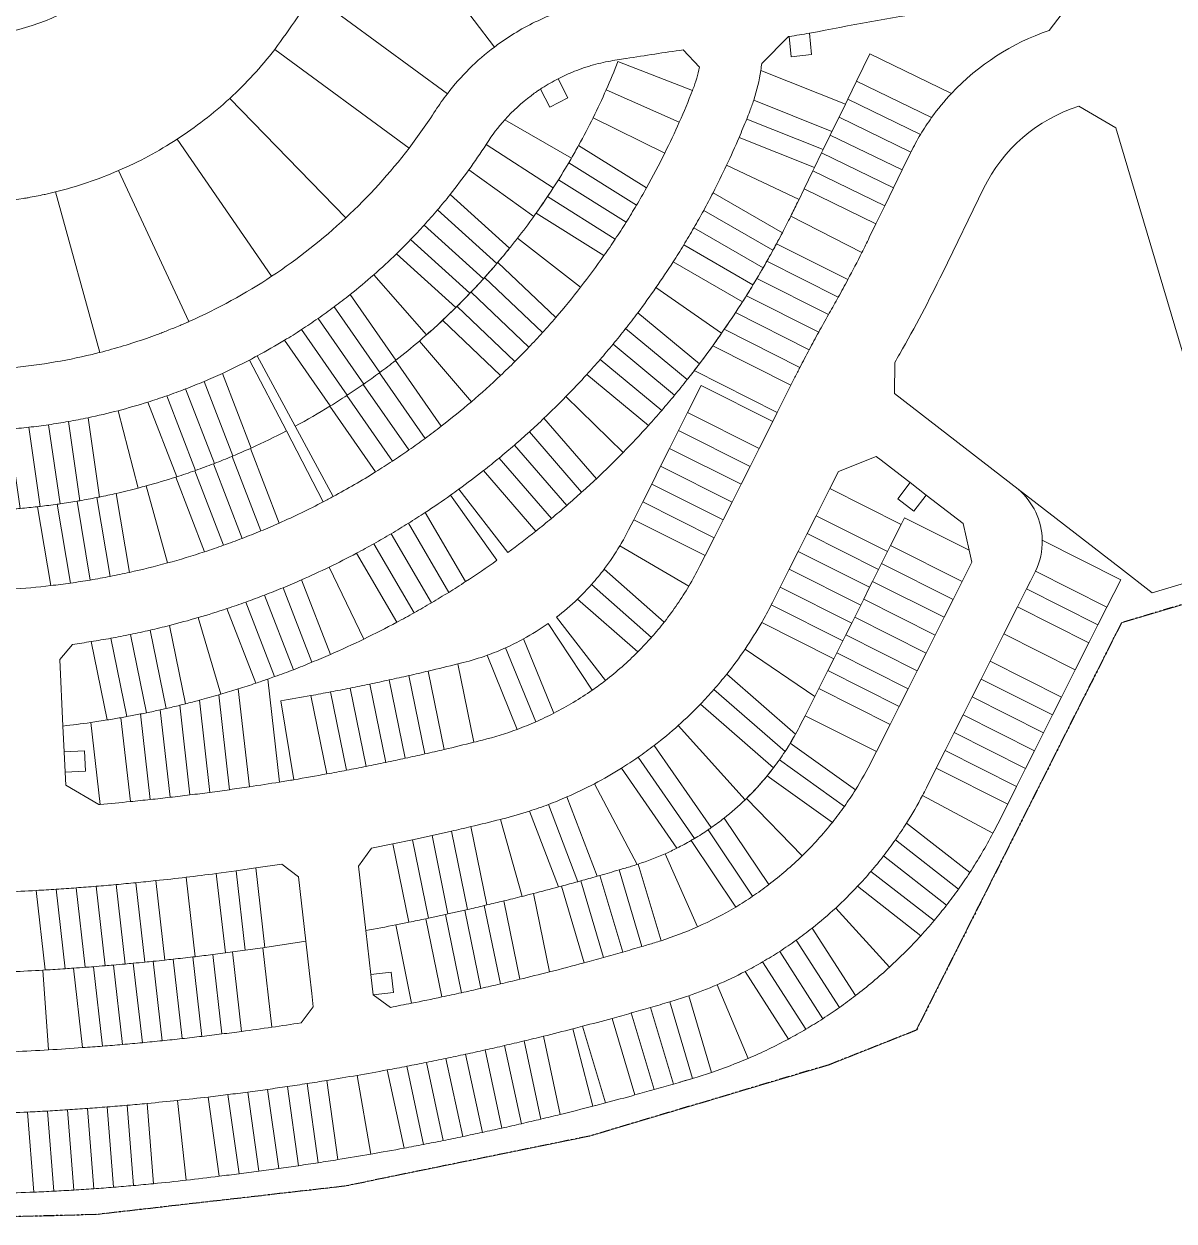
# Model space of a CAD drawing. Header units: centimetres. Extents: x -6122352 to 6876996, y -1694241 to 2592194.
# Drawn here: x -4495659 to -4150355, y -680526 to -321078 of the extents above; entities that cross this region are included whole.
import ezdxf

# ---------------------------------------------------------------- set-up
doc = ezdxf.new("R2010")
doc.units = ezdxf.units.CM
doc.header["$MEASUREMENT"] = 0
doc.linetypes.add('23585-XR-AR-DAMAC PLOT LIMITS$0$PHANTOM2', pattern=[1.25, 0.625, -0.125, 0.125, -0.125, 0.125, -0.125])
for name, color, linetype, lineweight, true_color in [('23585-XR-AR-DAMAC PLOT LIMITS$0$1-End units', 7, 'Continuous', 5, 0xf8991e), ('23585-XR-AR-DAMAC PLOT LIMITS$0$1-Open Space', 7, 'Continuous', 5, 0x90cf5a), ('23585-XR-AR-DAMAC PLOT LIMITS$0$1-Utility', 7, 'Continuous', 5, 0x8db1ff)]:
    doc.layers.add(name, color=color, linetype=linetype, lineweight=lineweight, true_color=true_color)
for name, color, linetype, lineweight in [('23585-XR-AR-DAMAC PLOT LIMITS$0$1-Mid units', 41, 'Continuous', 5), ('23585-XR-AR-DAMAC PLOT LIMITS$0$1-Recreational', 211, 'Continuous', 5), ('23585-XR-AR-DAMAC PLOT LIMITS$0$1-Retail', 10, 'Continuous', 5), ('23585-XR-AR-DAMAC PLOT LIMITS$0$1-V75', 142, 'Continuous', 5), ('A-ANNO-TEXT', 3, 'Continuous', 25)]:
    doc.layers.add(name, color=color, linetype=linetype, lineweight=lineweight)
doc.layers.add('23585-XR-AR-DAMAC PLOT LIMITS$0$D-Phase New', color=7, linetype='Continuous', true_color=0x000080)
doc.layers.add('23585-XR-AR-DAMAC PLOT LIMITS$0$PROJECT_LIMIT', color=1, linetype='Continuous')
doc.layers.add('@MI-REF LAYER', color=7, linetype='Continuous')

# ---------------------------------------------------------------- blocks, each defined once
blk = doc.blocks.new('23585-XR-AR-DAMAC PLOT LIMITS')
at = {"layer": '23585-XR-AR-DAMAC PLOT LIMITS$0$1-End units', "color": 251, "true_color": 0x636466}
for points in [[(497182.78, 2769243.51), (497159.48, 2769234.3), (497156.11, 2769242.81), (497181.46, 2769252.83, 0.032623)], [(497163.89, 2769223.14), (497165.68, 2769218.61), (497142.87, 2769207.63, 0.039156), (497137.68, 2769215.29), (497162.31, 2769227.14)], [(497170.5, 2769206.4), (497172.71, 2769200.82), (497173.99, 2769197.58), (497151.76, 2769188.46, 0.00898), (497148.14, 2769196.85), (497170.1, 2769207.42)], [(497198.52, 2769200.71), (497176.06, 2769192.31), (497176.04, 2769192.31, 0.00314), (497174.39, 2769196.57), (497173.99, 2769197.58), (497172.71, 2769200.82), (497195.03, 2769209.64), (497196.71, 2769205.38, -0.003235)], [(497201.67, 2769192.12), (497179.26, 2769183.6, 0.003365), (497178, 2769187.13, 0.004963), (497176.06, 2769192.31), (497198.52, 2769200.71, -0.005897)], [(497176.06, 2769192.31, -0.004963), (497178, 2769187.13), (497155.09, 2769179.89, 0.009023), (497151.76, 2769188.46), (497173.99, 2769197.58), (497174.39, 2769196.57, -0.00314), (497176.04, 2769192.31)], [(497132.62, 2769186.74), (497110.63, 2769177.1, 0.010869), (497106.75, 2769185.47), (497128.29, 2769196.05, -0.01087)], [(497326.71, 2769183.09), (497304.26, 2769174.57, 0.115953), (497298.8, 2769182.28), (497323.46, 2769191.64)], [(497136.54, 2769177.23), (497114.16, 2769168.56, 0.010882), (497110.63, 2769177.1), (497132.62, 2769186.74, -0.010884)], [(497140.52, 2769166.14), (497117.35, 2769159.74, 0.011044), (497114.16, 2769168.56), (497136.54, 2769177.23, -0.012461)], [(497187.62, 2769154.69, -0.001275), (497187.93, 2769153.3), (497164.52, 2769148.01, 0.009095), (497162.32, 2769157.01), (497185.23, 2769164.25, -0.008844)], [(497216.75, 2769149.54), (497190.67, 2769139.64, 0.00232), (497190.21, 2769142.18, 0.006017), (497188.92, 2769148.76), (497213.5, 2769158.1)], [(497120.86, 2769148.27, -0.003378), (497121.61, 2769145.5), (497098.39, 2769139.43), (497098.29, 2769139.78, -0.040074), (497096.72, 2769148.58), (497118.73, 2769155.5, -0.008888)], [(497190.21, 2769142.18), (497166.42, 2769138.87, 0.009168), (497164.52, 2769148.01), (497187.93, 2769153.3, -0.010185)], [(497123.72, 2769136.61, -0.001509), (497123.99, 2769135.35), (497100.5, 2769130.44, 0.012269), (497098.39, 2769139.43), (497121.61, 2769145.5, -0.010761)], [(497149.16, 2769131.41), (497125.5, 2769127.4, 0.009538), (497123.99, 2769135.35, 0.001509), (497123.72, 2769136.61), (497146.89, 2769143, -0.012503)], [(497125.5, 2769127.4, -0.004584), (497126.11, 2769123.55), (497102.17, 2769121.32, 0.012317), (497100.5, 2769130.44), (497123.99, 2769135.35, -0.009538)], [(497150.84, 2769119.73), (497126.86, 2769118.12, 0.006461), (497126.11, 2769123.55, 0.004584), (497125.5, 2769127.4), (497149.16, 2769131.41, -0.012482)], [(497353.67, 2769111.97), (497331.02, 2769104.02, 0.005102), (497330.14, 2769106.43), (497327.8, 2769112.58), (497350.24, 2769121.1), (497352.57, 2769114.95, -0.005293)], [(497194.36, 2769107.28), (497170.4, 2769105.96, 0.009), (497169.73, 2769115.1), (497193.52, 2769118.41, -0.010016)], [(497284.16, 2769108.36), (497286.29, 2769102.75), (497287.23, 2769100.27), (497262.65, 2769094.41, 0.018894), (497260.13, 2769103.51), (497282.74, 2769112.1)], [(497357.67, 2769098.87), (497333.9, 2769094.88, 0.019023), (497331.02, 2769104.02), (497353.67, 2769111.97, -0.022846)], [(497194.76, 2769096.05), (497170.74, 2769096.73, 0.009073), (497170.4, 2769105.96), (497194.36, 2769107.28, -0.01009)], [(497235.06, 2769101.32, -0.01729), (497237.3, 2769094.73), (497214.39, 2769087.59), (497214.35, 2769087.74, 0.017436), (497212.62, 2769092.8), (497211.41, 2769096.01), (497233.84, 2769104.53)], [(497313.03, 2769099.94, -0.02347), (497316.17, 2769090.33), (497292.63, 2769085.37, 0.009276), (497291.69, 2769088.33, 0.009795), (497290.59, 2769091.42), (497289.54, 2769094.2), (497311.97, 2769102.72)], [(497128.45, 2769087.67), (497104.45, 2769088.15, 0.012317), (497104.41, 2769097.42), (497128.35, 2769099.66, -0.014122)], [(497289.54, 2769094.2), (497290.59, 2769091.42, -0.009795), (497291.69, 2769088.33), (497264.45, 2769085.28, 0.018626), (497262.65, 2769094.41), (497287.23, 2769100.27)], [(497152.36, 2769083.99), (497128.37, 2769084.79, 0.003386), (497128.45, 2769087.67, 0.00766), (497128.48, 2769094.17), (497152.46, 2769095.79, -0.012483)], [(497240.26, 2769082.03), (497216.35, 2769079.44), (497216.32, 2769079.63, 0.026742), (497214.39, 2769087.59), (497237.3, 2769094.73, -0.031942), (497240.23, 2769082.23)], [(497128.45, 2769087.67, -0.003386), (497128.37, 2769084.79, -0.010736), (497127.87, 2769075.69), (497104.04, 2769078.88, 0.012317), (497104.45, 2769088.15)], [(497152.36, 2769083.99, -0.012357), (497151.68, 2769072.33), (497127.86, 2769075.54), (497127.87, 2769075.69, 0.010736), (497128.37, 2769084.79)], [(497319.99, 2769065.13), (497295.99, 2769064.5, 0.027448), (497295.19, 2769073.64), (497318.71, 2769078.6, -0.031435)], [(497295.99, 2769064.5, -0.001907), (497296.01, 2769063.86), (497266, 2769064.16, 0.018393), (497265.77, 2769073.35), (497294.71, 2769076.59, -0.036382)], [(497362.34, 2769061.92), (497338.34, 2769061.97, 0.018379), (497337.98, 2769071.23), (497361.73, 2769075.21, -0.022194)], [(497194.08, 2769072.06, -0.00948), (497193.13, 2769061.54), (497169.2, 2769063.53, 0.009083), (497170.07, 2769072.73)], [(497241.25, 2769057.12), (497217.34, 2769059.11, 0.027427), (497217.59, 2769067.5), (497241.51, 2769070.1, -0.03228)], [(497296.01, 2769063.86, -0.024859), (497295.81, 2769055.54, -0.014393), (497295.32, 2769050.75), (497265.54, 2769054.75, 0.018848), (497266, 2769064.16)], [(497319.59, 2769051.91), (497295.81, 2769055.54, 0.024859), (497296.01, 2769063.86, 0.001907), (497295.99, 2769064.5), (497319.99, 2769065.13, -0.030746)], [(497192.66, 2769057.51, -0.010227), (497191.02, 2769046.23), (497167.53, 2769051.31, 0.009087), (497168.84, 2769060.47)], [(497362.34, 2769061.92, -0.022215), (497361.77, 2769048.61), (497338.02, 2769052.71, 0.0184), (497338.34, 2769061.97)], [(497240.72, 2769052.2, -0.033311), (497238.05, 2769039.08), (497215.43, 2769047.45, 0.028433), (497217.01, 2769056.01)], [(497124.69, 2769051.9), (497124.66, 2769051.75, -0.014124), (497122.06, 2769040.04), (497098.79, 2769045.9, 0.012503), (497100.86, 2769055.09)], [(497148.48, 2769048.54, -0.015562), (497145.33, 2769034.18), (497122.06, 2769040.04, 0.014124), (497124.66, 2769051.75)], [(497121.3, 2769037.11, -0.013798), (497117.97, 2769025.88), (497095.57, 2769034.62, 0.012017), (497098.11, 2769043.3)], [(497292.89, 2769038.97, -0.011643), (497291.75, 2769035.24, -0.025939), (497288.58, 2769027.16), (497288.43, 2769026.83), (497261.89, 2769033.79, 0.01861), (497263.93, 2769042.86)], [(497317.84, 2769040.04, -0.030093), (497314.47, 2769027.53), (497291.75, 2769035.24, 0.011643), (497292.89, 2769038.97, 0.01448), (497294.07, 2769043.67)], [(497144.49, 2769030.92, -0.015558), (497140.26, 2769016.84), (497117.88, 2769025.62), (497117.97, 2769025.88, 0.013798), (497121.3, 2769037.11)], [(497234.2, 2769027.71, -0.027112), (497229.55, 2769017.85, -0.000918), (497228.28, 2769015.51), (497207.68, 2769027.86, 0.000562), (497208.43, 2769029.24, 0.024609), (497211.68, 2769036.04)], [(497314.47, 2769027.53, -0.027112), (497310.17, 2769016.68), (497288.58, 2769027.16, 0.025939), (497291.75, 2769035.24)], [(497288.43, 2769026.83, -0.005197), (497287.69, 2769025.26, -0.00126), (497285.98, 2769021.76, -0.001938), (497283.32, 2769016.38), (497282.93, 2769015.59), (497259.23, 2769024.99, 0.018378), (497261.89, 2769033.79)], [(497186.07, 2769022.74, -0.009914), (497183.12, 2769012.1), (497160.13, 2769018.97, 0.00902), (497162.6, 2769027.82)], [(497228.28, 2769015.51, -0.003155), (497223.86, 2769007.49), (497203.26, 2769019.84, 0.003263), (497207.68, 2769027.86)], [(497357.77, 2769024.94, -0.022315), (497353.91, 2769012.13), (497331.28, 2769020.13, 0.018509), (497334.03, 2769029.04)], [(497353.91, 2769012.13, -0.019672), (497349.57, 2769001.16), (497327.97, 2769011.65, 0.01808), (497331.28, 2769020.13)], [(497183.12, 2769012.1, -0.009968), (497179.73, 2769001.52), (497157.36, 2769010.29, 0.008952), (497160.13, 2769018.97)], [(497277.44, 2769004.86, -0.00251), (497273.82, 2768997.98, -0.001133), (497272.16, 2768994.89), (497250.76, 2769005.76), (497251.03, 2769006.27, 0.016929), (497254.79, 2769013.84)], [(497109.23, 2769003.53), (497109.11, 2769003.28, -0.01092), (497105.06, 2768994.94, -0.002905), (497103.92, 2768992.75), (497082.7, 2769003.96, 0.012317), (497086.83, 2769012.27)], [(497272.16, 2768994.89, -0.001826), (497269.46, 2768989.93, -0.001676), (497266.95, 2768985.39), (497246.35, 2768997.73, 0.003053), (497250.76, 2769005.76)], [(497299.47, 2768995.2, -0.003387), (497294.43, 2768985.63), (497273.82, 2768997.98, 0.00251), (497277.44, 2769004.86), (497277.87, 2769005.68)], [(497103.92, 2768992.75, -0.008015), (497100.65, 2768986.79, -0.006093), (497098.03, 2768982.32), (497078.17, 2768995.87, 0.012318), (497082.7, 2769003.96)], [(497131.49, 2768994.5, -0.012357), (497126.41, 2768983.98), (497105.06, 2768994.94, 0.01092), (497109.11, 2769003.28)], [(497126.41, 2768983.98, -0.012357), (497120.82, 2768973.72), (497100.65, 2768986.79, 0.008015), (497103.92, 2768992.75, 0.002905), (497105.06, 2768994.94)], [(497294.43, 2768985.63, -0.00287), (497290.06, 2768977.58), (497269.46, 2768989.93, 0.001826), (497272.16, 2768994.89, 0.001133), (497273.82, 2768997.98)], [(497170.97, 2768979.17, -0.004967), (497168.68, 2768974.14, -0.004932), (497166.31, 2768969.18), (497144.77, 2768979.75, 0.008881), (497148.6, 2768987.94)], [(497205.48, 2768976.54, -0.003465), (497200.07, 2768968.06), (497179.93, 2768981.11, 0.003283), (497184.89, 2768988.88)], [(497339.02, 2768979.6, -0.002725), (497334.8, 2768971.47), (497313.2, 2768981.96, 0.002805), (497317.42, 2768990.09)], [(497197.67, 2768964.37, -0.003156), (497192.6, 2768956.75), (497168.68, 2768974.14, 0.004966), (497170.97, 2768979.17, 0.003428), (497172.49, 2768982.68)], [(497166.31, 2768969.18), (497166.04, 2768968.64, -0.005454), (497163.3, 2768963.22, -0.003832), (497161.29, 2768959.44), (497140.67, 2768971.77, 0.008811), (497144.77, 2768979.75)], [(497254.94, 2768964.61, -0.002956), (497252.89, 2768961.21, -0.003119), (497248.08, 2768953.38), (497232.31, 2768964.84), (497230.98, 2768971.34), (497234.35, 2768976.95)], [(497332.99, 2768968.04, -0.003008), (497328.2, 2768959.15), (497307.47, 2768971.27, 0.002797), (497311.8, 2768979.31)], [(497107.78, 2768953.58, -0.012798), (497100.46, 2768943.95), (497081.89, 2768959.17, 0.004985), (497084.5, 2768962.5, 0.006093), (497087.61, 2768966.64)], [(497278.17, 2768956.73, -0.002904), (497273.42, 2768948.77), (497252.89, 2768961.21, 0.002956), (497254.94, 2768964.61, 0.002956), (497257.59, 2768969.06)], [(497148.99, 2768938.84, -0.004511), (497146.19, 2768934.66, -0.007528), (497141.35, 2768927.81), (497125.95, 2768940.62), (497125.16, 2768946.45, 0.005599), (497128.36, 2768951.16)], [(497171.74, 2768927.4, -0.003155), (497166.21, 2768920.11), (497146.19, 2768934.66, 0.004511), (497148.99, 2768938.84, 0.00371), (497151.23, 2768942.31)], [(497224.52, 2768917.75), (497222.31, 2768914.62, -0.001313), (497219.22, 2768910.29), (497199.8, 2768924.39, 0.003051), (497205.1, 2768931.85)], [(497250.39, 2768912.96, -0.002868), (497245.19, 2768905.43), (497225.77, 2768919.53), (497227.95, 2768922.68), (497230.96, 2768927.07)], [(497303.97, 2768917.71, -0.003013), (497298.56, 2768909.15), (497278.35, 2768922.09, 0.002803), (497283.24, 2768929.83)], [(497219.22, 2768910.29, -0.001984), (497218.82, 2768909.74, -0.001984), (497215.3, 2768904.89, -0.000797), (497213.83, 2768902.9), (497194.41, 2768917, 0.003051), (497199.8, 2768924.39)], [(497298.56, 2768909.15, -0.002979), (497293.11, 2768900.75), (497273.34, 2768914.37, 0.002821), (497278.35, 2768922.09)], [(497191.78, 2768874.42), (497191.34, 2768873.87, -0.002959), (497185.52, 2768866.8), (497184.89, 2768866.05), (497166.47, 2768881.44, 0.00307), (497172.33, 2768888.54)], [(497272.7, 2768871.1, -0.003852), (497266.91, 2768863), (497247.48, 2768877.26, 0.002829), (497252.93, 2768884.71)], [(497216.53, 2768866.92, -0.003197), (497210.15, 2768858.96), (497191.34, 2768873.87), (497191.78, 2768874.42, 0.001941), (497195.55, 2768879.1, 0.000798), (497197.09, 2768881.03)], [(497266.91, 2768863, -0.003851), (497261.01, 2768855), (497241.96, 2768869.87), (497242.05, 2768869.99, 0.002777), (497247.48, 2768877.26)], [(497210.15, 2768858.96, -0.003287), (497203.48, 2768850.86), (497185.52, 2768866.8, 0.002959), (497191.34, 2768873.87)], [(497238.65, 2768826.85, -0.003912), (497232.09, 2768819.16), (497222.22, 2768827.52), (497221.94, 2768827.76), (497213.78, 2768834.68, 0.002801), (497219.65, 2768841.68)]]:
    blk.add_lwpolyline(points, format="xyb", close=True, dxfattribs=at)
for points in [[(497334.21, 2769163.31), (497311.77, 2769154.8), (497308.53, 2769163.35), (497330.96, 2769171.87)], [(497291.69, 2769156.14), (497269.25, 2769147.63), (497266.71, 2769154.31), (497265.93, 2769156.37), (497286.2, 2769164.06), (497289.37, 2769162.25)], [(497337.46, 2769154.76), (497315.02, 2769146.24), (497311.77, 2769154.8), (497334.21, 2769163.31)], [(497269.25, 2769147.63), (497269.96, 2769145.76), (497247.52, 2769137.24), (497244.28, 2769145.79), (497266.71, 2769154.31)], [(497217.82, 2769146.74), (497221.07, 2769138.18), (497198.63, 2769129.66), (497195.38, 2769138.22)], [(497311.97, 2769102.72), (497289.54, 2769094.2), (497287.23, 2769100.27), (497286.29, 2769102.75), (497308.73, 2769111.27)], [(497238.21, 2768937.93), (497231.34, 2768927.63), (497211.91, 2768941.74), (497216.32, 2768948.27), (497222.48, 2768949.36)]]:
    blk.add_lwpolyline(points, close=True, dxfattribs=at)
at = {"layer": '23585-XR-AR-DAMAC PLOT LIMITS$0$1-Mid units', "color": 251, "true_color": 0x636466}
for points in [[(497184.26, 2769237.64), (497161.68, 2769228.72), (497159.48, 2769234.3), (497182.78, 2769243.51, 0.020959)], [(497186.21, 2769231.96), (497163.89, 2769223.14), (497162.31, 2769227.14), (497161.68, 2769228.72), (497184.26, 2769237.64, 0.020807)], [(497166.09, 2769217.56), (497167.89, 2769213.01), (497145.6, 2769202.29, 0.002461), (497144.51, 2769204.54, 0.014784), (497142.87, 2769207.63), (497165.68, 2769218.61)], [(497168.3, 2769211.98), (497170.1, 2769207.42), (497148.14, 2769196.85, 0.005892), (497145.6, 2769202.29), (497167.89, 2769213.01)], [(497203.63, 2769186.44), (497181.17, 2769177.91, 0.003366), (497179.99, 2769181.47, 0.002022), (497179.26, 2769183.6), (497201.67, 2769192.12, -0.003875)], [(497179.99, 2769181.47), (497157.1, 2769174.24, 0.005895), (497155.09, 2769179.89), (497178, 2769187.13, -0.005387)], [(497205.5, 2769180.73), (497182.97, 2769172.17, 0.003375), (497181.86, 2769175.77, 0.002019), (497181.17, 2769177.91), (497203.63, 2769186.44, -0.003575), (497205.36, 2769181.17)], [(497328.83, 2769177.48), (497306.4, 2769168.96), (497305.45, 2769171.44), (497304.43, 2769174.14, 0.005509), (497304.26, 2769174.57), (497326.71, 2769183.09)], [(497181.86, 2769175.77), (497158.98, 2769168.54, 0.005892), (497157.1, 2769174.24), (497179.99, 2769181.47, -0.005385)], [(497207.38, 2769175.02), (497184.64, 2769166.39, 0.003394), (497183.61, 2769170.03, 0.00201), (497182.97, 2769172.17), (497205.5, 2769180.73, 0.003643)], [(497183.61, 2769170.03), (497160.71, 2769162.79, 0.005892), (497158.98, 2769168.54), (497181.86, 2769175.77, -0.005385)], [(497209.34, 2769169.35), (497186.19, 2769160.56, 0.003418), (497185.23, 2769164.25, 0.001994), (497184.64, 2769166.39), (497207.38, 2769175.02, 0.003641)], [(497185.23, 2769164.25), (497162.32, 2769157.01, 0.005896), (497160.71, 2769162.79), (497183.61, 2769170.03, -0.005388)], [(497211.39, 2769163.71), (497187.62, 2769154.69, 0.005426), (497186.19, 2769160.56), (497209.34, 2769169.35, 0.00364)], [(497142.33, 2769160.42), (497119.19, 2769154.03, 0.001821), (497118.73, 2769155.5, 0.005249), (497117.35, 2769159.74), (497140.52, 2769166.14, -0.006353)], [(497144, 2769154.65), (497120.86, 2769148.27, 0.007066), (497119.19, 2769154.03), (497142.33, 2769160.42, -0.006348)], [(497213.5, 2769158.1), (497188.92, 2769148.76, 0.004168), (497187.93, 2769153.3, 0.001275), (497187.62, 2769154.69), (497211.39, 2769163.71, 0.002019), (497212.56, 2769160.59)], [(497145.52, 2769148.85), (497122.38, 2769142.46, 0.003689), (497121.61, 2769145.5, 0.003378), (497120.86, 2769148.27), (497144, 2769154.65, -0.006349)], [(497146.89, 2769143), (497123.72, 2769136.61, 0.007072), (497122.38, 2769142.46), (497145.52, 2769148.85, -0.006353)], [(497191.23, 2769136.27), (497167.45, 2769132.96, 0.005896), (497166.42, 2769138.87), (497190.21, 2769142.18, -0.005386)], [(497192.12, 2769130.33), (497168.35, 2769127.02, 0.005892), (497167.45, 2769132.96), (497191.23, 2769136.27, -0.005385)], [(497192.89, 2769124.38), (497169.11, 2769121.07, 0.005892), (497168.35, 2769127.02), (497192.12, 2769130.33, -0.005386)], [(497193.52, 2769118.41), (497169.73, 2769115.1, 0.005895), (497169.11, 2769121.07), (497192.89, 2769124.38, -0.005387)], [(497126.92, 2769117.6), (497103.02, 2769115.37, 0.007976), (497102.17, 2769121.32), (497126.11, 2769123.55, -0.007072)], [(497279.9, 2769119.58), (497280.61, 2769117.71), (497258.17, 2769109.19, 0.00168), (497257.87, 2769109.98), (497256.04, 2769114.8), (497278.48, 2769123.32)], [(497127.57, 2769111.64), (497103.67, 2769109.4, 0.007968), (497103.02, 2769115.37), (497126.92, 2769117.6, -0.007066)], [(497151.47, 2769113.76), (497127.52, 2769112.15, 0.006461), (497126.92, 2769117.6), (497126.86, 2769118.12), (497150.84, 2769119.73, -0.006353)], [(497282.03, 2769113.97), (497282.74, 2769112.1), (497260.13, 2769103.51, 0.012007), (497258.17, 2769109.19), (497280.61, 2769117.71)], [(497151.95, 2769107.78), (497128.01, 2769106.17, 0.006461), (497127.57, 2769111.64), (497127.52, 2769112.15), (497151.47, 2769113.76, -0.006348)], [(497128.04, 2769105.65), (497104.13, 2769103.42, 0.007967), (497103.67, 2769109.4), (497127.57, 2769111.64, -0.007067)], [(497152.28, 2769101.79), (497128.33, 2769100.17, 0.006461), (497128.04, 2769105.65), (497128.01, 2769106.17), (497151.95, 2769107.78, -0.006349)], [(497128.35, 2769099.66), (497104.41, 2769097.42, 0.007976), (497104.13, 2769103.42), (497128.04, 2769105.65, -0.007072)], [(497152.46, 2769095.79), (497128.48, 2769094.17, 0.006461), (497128.35, 2769099.66), (497128.33, 2769100.17), (497152.28, 2769101.79, -0.006353)], [(497194.76, 2769096.05, -0.005386), (497194.78, 2769090.04), (497170.79, 2769090.72, 0.005895), (497170.74, 2769096.73)], [(497359.04, 2769093.01), (497335.34, 2769089.03, 0.011941), (497333.9, 2769094.88), (497357.67, 2769098.87, -0.010022)], [(497360.17, 2769087.12), (497336.5, 2769083.15, 0.011911), (497335.34, 2769089.03), (497359.04, 2769093.01, -0.010003)], [(497194.78, 2769090.04, -0.005384), (497194.68, 2769084.05), (497170.69, 2769084.72, 0.005892), (497170.79, 2769090.72)], [(497317.6, 2769084.5), (497294.12, 2769079.55, 0.009012), (497293.42, 2769082.49, 0.00893), (497292.63, 2769085.37), (497316.17, 2769090.33, -0.013937)], [(497293.42, 2769082.49), (497265.26, 2769079.33, 0.012005), (497264.45, 2769085.28), (497291.69, 2769088.33, -0.018208)], [(497361.07, 2769081.19), (497337.38, 2769077.21, 0.011909), (497336.5, 2769083.15), (497360.17, 2769087.12, -0.010002)], [(497194.68, 2769084.05, -0.005384), (497194.44, 2769078.05), (497170.45, 2769078.73, 0.005892), (497170.69, 2769084.72)], [(497241.07, 2769076.08), (497217.21, 2769073.5), (497217.18, 2769073.69, 0.018953), (497216.35, 2769079.44), (497240.26, 2769082.03, -0.014425), (497241.04, 2769076.28)], [(497294.71, 2769076.59), (497265.77, 2769073.35, 0.012006), (497265.26, 2769079.33), (497293.42, 2769082.49, -0.018023)], [(497318.71, 2769078.6), (497295.19, 2769073.64, 0.008924), (497294.71, 2769076.59, 0.009009), (497294.12, 2769079.55), (497317.6, 2769084.5, -0.013935)], [(497361.73, 2769075.21), (497337.98, 2769071.23, 0.011933), (497337.38, 2769077.21), (497361.07, 2769081.19, -0.010017)], [(497127.87, 2769075.69), (497127.86, 2769075.54, -0.00689), (497127.33, 2769069.71), (497103.53, 2769072.89, 0.007975), (497104.04, 2769078.88)], [(497194.44, 2769078.05, -0.005388), (497194.08, 2769072.06), (497170.07, 2769072.73, 0.005895), (497170.45, 2769078.73)], [(497151.68, 2769072.33, -0.006353), (497151.11, 2769066.35), (497127.31, 2769069.56), (497127.33, 2769069.71, 0.00689), (497127.86, 2769075.54)], [(497241.51, 2769070.1), (497217.59, 2769067.5), (497217.58, 2769067.7, 0.018957), (497217.21, 2769073.5), (497241.07, 2769076.08, -0.014427), (497241.5, 2769070.3)], [(497127.33, 2769069.71), (497127.31, 2769069.56, -0.006884), (497126.62, 2769063.75), (497102.83, 2769066.93, 0.007968), (497103.53, 2769072.89)], [(497126.62, 2769063.75), (497126.6, 2769063.6, -0.006884), (497125.74, 2769057.82), (497101.94, 2769061, 0.007967), (497102.83, 2769066.93)], [(497151.11, 2769066.35, -0.006349), (497150.38, 2769060.4), (497126.6, 2769063.6), (497126.62, 2769063.75, 0.006884), (497127.31, 2769069.56)], [(497150.38, 2769060.4, -0.006349), (497149.51, 2769054.46), (497125.71, 2769057.66), (497125.74, 2769057.82, 0.006884), (497126.6, 2769063.6)], [(497125.74, 2769057.82), (497125.71, 2769057.66, -0.00689), (497124.69, 2769051.9), (497100.86, 2769055.09, 0.007976), (497101.94, 2769061)], [(497149.51, 2769054.46, -0.006353), (497148.48, 2769048.54), (497124.66, 2769051.75), (497124.69, 2769051.9, 0.00689), (497125.71, 2769057.66)], [(497295.32, 2769050.75, -0.003548), (497295.16, 2769049.57, -0.014388), (497294.32, 2769044.83), (497264.88, 2769048.79, 0.012005), (497265.54, 2769054.75)], [(497319.59, 2769051.91, -0.013937), (497318.88, 2769045.95), (497295.16, 2769049.57, 0.003548), (497295.32, 2769050.75, 0.014393), (497295.81, 2769055.54)], [(497361.77, 2769048.61, -0.010021), (497361.12, 2769042.63), (497337.45, 2769046.72, 0.01194), (497338.02, 2769052.71)], [(497191.02, 2769046.23, -0.005388), (497189.97, 2769040.32), (497166.51, 2769045.39, 0.005897), (497167.53, 2769051.31)], [(497318.88, 2769045.95, -0.013934), (497317.84, 2769040.04), (497294.07, 2769043.67, 0.003546), (497294.32, 2769044.83, 0.014388), (497295.16, 2769049.57)], [(497189.97, 2769040.32, -0.005385), (497188.8, 2769034.43), (497165.34, 2769039.5, 0.005893), (497166.51, 2769045.39)], [(497238.05, 2769039.08, -0.014939), (497236.29, 2769033.33), (497213.77, 2769041.66, 0.019645), (497215.43, 2769047.45)], [(497294.32, 2769044.83, -0.003546), (497294.07, 2769043.67, -0.01448), (497292.89, 2769038.97), (497263.93, 2769042.86, 0.012006), (497264.88, 2769048.79)], [(497361.12, 2769042.63, -0.010003), (497360.24, 2769036.69), (497336.59, 2769040.78, 0.011911), (497337.45, 2769046.72)], [(497236.29, 2769033.33, -0.014913), (497234.2, 2769027.71), (497211.68, 2769036.04, 0.019588), (497213.77, 2769041.66)], [(497188.8, 2769034.43, -0.005384), (497187.5, 2769028.57), (497164.04, 2769033.65, 0.005892), (497165.34, 2769039.5)], [(497360.24, 2769036.69, -0.010003), (497359.12, 2769030.8), (497335.45, 2769034.88, 0.011909), (497336.59, 2769040.78)], [(497117.97, 2769025.88), (497117.88, 2769025.62, -0.00675), (497116.02, 2769020.2), (497093.65, 2769028.93, 0.007976), (497095.57, 2769034.62)], [(497359.12, 2769030.8, -0.010017), (497357.77, 2769024.94), (497334.03, 2769029.04, 0.011934), (497335.45, 2769034.88)], [(497187.5, 2769028.57, -0.005386), (497186.07, 2769022.74), (497162.6, 2769027.82, 0.005895), (497164.04, 2769033.65)], [(497116.02, 2769020.2), (497115.93, 2769019.94, -0.006745), (497113.91, 2769014.58), (497091.56, 2769023.3, 0.007967), (497093.65, 2769028.93)], [(497140.26, 2769016.84, -0.006353), (497138.28, 2769011.17), (497115.93, 2769019.94), (497116.02, 2769020.2, 0.006751), (497117.88, 2769025.62)], [(497282.93, 2769015.59, -0.001654), (497280.62, 2769011.02), (497280.21, 2769010.21), (497257.15, 2769019.37, 0.012005), (497259.23, 2769024.99)], [(497310.17, 2769016.68, -0.004798), (497309.29, 2769014.81, -0.001232), (497307.57, 2769011.27), (497285.98, 2769021.76, 0.00126), (497287.69, 2769025.26, 0.005197), (497288.43, 2769026.83), (497288.58, 2769027.16)], [(497113.91, 2769014.58), (497113.81, 2769014.33, -0.006745), (497111.65, 2769009.02), (497089.28, 2769017.75, 0.007968), (497091.56, 2769023.3)], [(497307.57, 2769011.27, -0.00188), (497304.91, 2769005.89), (497283.32, 2769016.38, 0.001938), (497285.98, 2769021.76)], [(497111.65, 2769009.02), (497111.54, 2769008.77, -0.006751), (497109.23, 2769003.53), (497086.83, 2769012.27, 0.007976), (497089.28, 2769017.75)], [(497138.28, 2769011.17, -0.006349), (497136.15, 2769005.56), (497113.81, 2769014.33), (497113.91, 2769014.58, 0.006745), (497115.93, 2769019.94)], [(497223.86, 2769007.49, -0.002068), (497220.9, 2769002.27), (497200.31, 2769014.61, 0.002139), (497203.26, 2769019.84)], [(497280.21, 2769010.21, -0.001647), (497277.87, 2769005.68), (497277.44, 2769004.86), (497254.79, 2769013.84, 0.012008), (497257.15, 2769019.37)], [(497136.15, 2769005.56, -0.006349), (497133.89, 2769000), (497111.54, 2769008.77), (497111.65, 2769009.02, 0.006745), (497113.81, 2769014.33)], [(497220.9, 2769002.27, -0.002068), (497217.9, 2768997.07), (497197.31, 2769009.41, 0.002139), (497200.31, 2769014.61)], [(497304.91, 2769005.89, -0.00188), (497302.21, 2769000.54), (497280.62, 2769011.02, 0.001654), (497282.93, 2769015.59), (497283.32, 2769016.38)], [(497179.73, 2769001.52, -0.005387), (497177.72, 2768995.86), (497155.37, 2769004.62, 0.005895), (497157.36, 2769010.29)], [(497217.9, 2768997.07, -0.002068), (497214.86, 2768991.9), (497194.27, 2769004.24, 0.002138), (497197.31, 2769009.41)], [(497302.21, 2769000.54, -0.001881), (497299.47, 2768995.2), (497277.87, 2769005.68, 0.001647), (497280.21, 2769010.21), (497280.62, 2769011.02)], [(497349.57, 2769001.16, -0.008752), (497347.37, 2768996.39), (497347.04, 2768995.71), (497325.45, 2769006.2), (497325.77, 2769006.84, 0.010489), (497327.97, 2769011.65)], [(497133.89, 2769000, -0.006353), (497131.49, 2768994.5), (497109.11, 2769003.28), (497109.23, 2769003.53, 0.006751), (497111.54, 2769008.77)], [(497347.04, 2768995.71, -0.001785), (497344.41, 2768990.32), (497322.82, 2769000.81, 0.001838), (497325.45, 2769006.2)], [(497177.72, 2768995.86, -0.005385), (497175.59, 2768990.25), (497153.24, 2768999.01, 0.005892), (497155.37, 2769004.62)], [(497214.86, 2768991.9, -0.002068), (497211.78, 2768986.75), (497191.19, 2768999.09, 0.002138), (497194.27, 2769004.24)], [(497175.59, 2768990.25, -0.005385), (497173.34, 2768984.69), (497150.99, 2768993.45, 0.005892), (497153.24, 2768999.01)], [(497211.78, 2768986.75, -0.002068), (497208.65, 2768981.63), (497188.06, 2768993.97, 0.002139), (497191.19, 2768999.09)], [(497344.41, 2768990.32, -0.001786), (497341.73, 2768984.95), (497320.14, 2768995.44, 0.001838), (497322.82, 2769000.81)], [(497098.03, 2768982.32, -0.000979), (497097.6, 2768981.61, -0.006093), (497094.86, 2768977.22), (497075.02, 2768990.75, 0.007976), (497078.17, 2768995.87)], [(497266.95, 2768985.39), (497266.55, 2768984.68, -0.0016), (497264.01, 2768980.16), (497243.42, 2768992.5, 0.002001), (497246.35, 2768997.73)], [(497341.73, 2768984.95, -0.001786), (497339.02, 2768979.6), (497317.42, 2768990.09, 0.001838), (497320.14, 2768995.44)], [(497173.34, 2768984.69, -0.001961), (497172.49, 2768982.68, -0.003427), (497170.97, 2768979.17), (497148.6, 2768987.94, 0.005895), (497150.99, 2768993.45)], [(497208.65, 2768981.63, -0.002068), (497205.48, 2768976.54), (497184.89, 2768988.88, 0.002139), (497188.06, 2768993.97)], [(497094.86, 2768977.22, -0.000973), (497094.41, 2768976.53, -0.006093), (497091.55, 2768972.22), (497071.72, 2768985.74, 0.007967), (497075.02, 2768990.75)], [(497290.06, 2768977.58, -0.001881), (497287.15, 2768972.33), (497266.55, 2768984.68), (497266.95, 2768985.39, 0.001676), (497269.46, 2768989.93)], [(497091.55, 2768972.22, -0.000974), (497091.08, 2768971.54, -0.006093), (497088.1, 2768967.31), (497068.26, 2768980.84, 0.007968), (497071.72, 2768985.74)], [(497120.82, 2768973.72, -0.006353), (497117.76, 2768968.56), (497097.6, 2768981.61, 0.000979), (497098.03, 2768982.32, 0.006093), (497100.65, 2768986.79)], [(497287.15, 2768972.33, -0.001881), (497284.19, 2768967.11), (497263.6, 2768979.45), (497264.01, 2768980.16, 0.001585), (497266.55, 2768984.68)], [(497088.1, 2768967.31, -0.000979), (497087.61, 2768966.64, -0.006093), (497084.5, 2768962.5), (497064.64, 2768976.04, 0.007976), (497068.26, 2768980.84)], [(497117.76, 2768968.56, -0.006348), (497114.56, 2768963.48), (497094.41, 2768976.53, 0.000973), (497094.86, 2768977.22, 0.006093), (497097.6, 2768981.61)], [(497258, 2768969.77), (497257.79, 2768969.42), (497257.59, 2768969.06, -0.002956), (497254.94, 2768964.61), (497234.35, 2768976.95), (497237.42, 2768982.1)], [(497284.19, 2768967.11, -0.00188), (497281.2, 2768961.91), (497260.61, 2768974.25, 0.001422), (497261.02, 2768974.95), (497263.6, 2768979.45)], [(497114.56, 2768963.48, -0.006349), (497111.24, 2768958.49), (497091.08, 2768971.54, 0.000973), (497091.55, 2768972.22, 0.006093), (497094.41, 2768976.53)], [(497192.6, 2768956.75, -0.002069), (497189.22, 2768951.78), (497166.04, 2768968.64), (497166.31, 2768969.18, 0.004932), (497168.68, 2768974.14)], [(497281.2, 2768961.91, -0.00188), (497278.17, 2768956.73), (497257.59, 2768969.06, 0.001938), (497258, 2768969.77), (497260.61, 2768974.25)], [(497111.24, 2768958.49, -0.006353), (497107.78, 2768953.58), (497087.61, 2768966.64, 0.000979), (497088.1, 2768967.31, 0.006093), (497091.08, 2768971.54)], [(497161.29, 2768959.44, -0.001603), (497160.44, 2768957.87, -0.003784), (497158.38, 2768954.19), (497137.78, 2768966.51, 0.005896), (497140.67, 2768971.77)], [(497328.2, 2768959.15, -0.001786), (497325.3, 2768953.89), (497304.57, 2768966.01, 0.001839), (497307.47, 2768971.27)], [(497158.38, 2768954.19, -0.001638), (497157.48, 2768952.61, -0.003747), (497155.36, 2768949.01), (497134.76, 2768961.32, 0.005892), (497137.78, 2768966.51)], [(497189.22, 2768951.78, -0.002068), (497185.81, 2768946.85), (497163.3, 2768963.22, 0.005454), (497166.04, 2768968.64)], [(497185.81, 2768946.85, -0.002068), (497182.35, 2768941.94), (497160.44, 2768957.87, 0.001603), (497161.29, 2768959.44, 0.003832), (497163.3, 2768963.22)], [(497325.3, 2768953.89, -0.001786), (497322.36, 2768948.66), (497301.64, 2768960.77, 0.001838), (497304.57, 2768966.01)], [(497155.36, 2768949.01, -0.001663), (497154.41, 2768947.42, -0.003721), (497152.23, 2768943.89), (497131.62, 2768956.21, 0.005892), (497134.76, 2768961.32)], [(497322.36, 2768948.66, -0.001786), (497319.39, 2768943.45), (497298.67, 2768955.56, 0.001838), (497301.64, 2768960.77)], [(497152.23, 2768943.89, -0.001677), (497151.23, 2768942.31, -0.00371), (497148.99, 2768938.84), (497128.36, 2768951.16, 0.005896), (497131.62, 2768956.21)], [(497182.35, 2768941.94, -0.002068), (497178.86, 2768937.07), (497157.48, 2768952.61, 0.001638), (497158.38, 2768954.19, 0.003783), (497160.44, 2768957.87)], [(497319.39, 2768943.45, -0.001785), (497316.38, 2768938.26), (497295.66, 2768950.37, 0.001838), (497298.67, 2768955.56)], [(497178.86, 2768937.07, -0.002068), (497175.32, 2768932.22), (497154.41, 2768947.42, 0.001663), (497155.36, 2768949.01, 0.003747), (497157.48, 2768952.61)], [(497316.38, 2768938.26, -0.001785), (497313.33, 2768933.09), (497292.61, 2768945.2, 0.001838), (497295.66, 2768950.37)], [(497175.32, 2768932.22, -0.002068), (497171.74, 2768927.4), (497151.23, 2768942.31, 0.001677), (497152.23, 2768943.89, 0.003721), (497154.41, 2768947.42)], [(497313.33, 2768933.09, -0.001786), (497310.25, 2768927.94), (497289.53, 2768940.05, 0.001838), (497292.61, 2768945.2)], [(497310.25, 2768927.94, -0.001786), (497307.13, 2768922.81), (497286.41, 2768934.93, 0.001838), (497289.53, 2768940.05)], [(497307.13, 2768922.81, -0.001786), (497303.97, 2768917.71), (497283.24, 2768929.83, 0.001839), (497286.41, 2768934.93)], [(497245.19, 2768905.43, -0.00188), (497241.74, 2768900.52), (497222.31, 2768914.62), (497224.52, 2768917.75), (497225.77, 2768919.53)], [(497213.83, 2768902.9, -0.001141), (497211.73, 2768900.06, -0.000797), (497210.25, 2768898.08), (497190.83, 2768912.18, 0.002001), (497194.41, 2768917)], [(497241.74, 2768900.52, -0.00188), (497238.24, 2768895.64), (497218.82, 2768909.74, 0.001747), (497219.22, 2768910.29, 0.001308), (497222.31, 2768914.62)], [(497293.11, 2768900.75, -0.001786), (497289.8, 2768895.75), (497270.03, 2768909.36, 0.001838), (497273.34, 2768914.37)], [(497210.25, 2768898.08, -0.001141), (497208.13, 2768895.26, -0.000798), (497206.63, 2768893.29), (497187.21, 2768907.4, 0.002001), (497190.83, 2768912.18)], [(497238.24, 2768895.64, -0.00188), (497234.72, 2768890.79), (497215.3, 2768904.89, 0.001938), (497218.82, 2768909.74)], [(497289.8, 2768895.75, -0.001786), (497286.45, 2768890.77), (497266.68, 2768904.38, 0.001838), (497270.03, 2768909.36)], [(497206.63, 2768893.29, -0.001141), (497204.49, 2768890.49, -0.000798), (497202.98, 2768888.53), (497183.55, 2768902.64, 0.002001), (497187.21, 2768907.4)], [(497202.98, 2768888.53, -0.001142), (497200.81, 2768885.74, -0.000798), (497199.28, 2768883.8), (497179.85, 2768897.91, 0.002002), (497183.55, 2768902.64)], [(497234.72, 2768890.79, -0.00188), (497231.15, 2768885.96), (497211.73, 2768900.06, 0.001141), (497213.83, 2768902.9, 0.000797), (497215.3, 2768904.89)], [(497286.45, 2768890.77, -0.001785), (497283.07, 2768885.82), (497263.3, 2768899.43, 0.001838), (497266.68, 2768904.38)], [(497199.28, 2768883.8, -0.001142), (497197.09, 2768881.03, -0.000798), (497195.55, 2768879.1), (497176.11, 2768893.21, 0.002002), (497179.85, 2768897.91)], [(497231.15, 2768885.96, -0.00188), (497227.55, 2768881.16), (497208.13, 2768895.26, 0.001141), (497210.25, 2768898.08, 0.000797), (497211.73, 2768900.06)], [(497283.07, 2768885.82, -0.001785), (497279.65, 2768880.89), (497259.88, 2768894.5, 0.001838), (497263.3, 2768899.43)], [(497227.55, 2768881.16, -0.001881), (497223.92, 2768876.38), (497204.49, 2768890.49, 0.001141), (497206.63, 2768893.29, 0.000798), (497208.13, 2768895.26)], [(497279.65, 2768880.89, -0.001785), (497276.19, 2768875.98), (497256.42, 2768889.59, 0.001838), (497259.88, 2768894.5)], [(497195.55, 2768879.1, -0.001941), (497191.78, 2768874.42), (497172.33, 2768888.54, 0.002003), (497176.11, 2768893.21)], [(497223.92, 2768876.38, -0.001881), (497220.24, 2768871.64), (497200.81, 2768885.74, 0.001142), (497202.98, 2768888.53, 0.000798), (497204.49, 2768890.49)], [(497276.19, 2768875.98, -0.001786), (497272.7, 2768871.1), (497252.93, 2768884.71, 0.001838), (497256.42, 2768889.59)], [(497220.24, 2768871.64, -0.001881), (497216.53, 2768866.92), (497197.09, 2768881.03, 0.001142), (497199.28, 2768883.8, 0.000798), (497200.81, 2768885.74)], [(497261.01, 2768855, -0.00232), (497257.39, 2768850.22), (497238.33, 2768865.11), (497238.42, 2768865.22, 0.001791), (497241.96, 2768869.87)], [(497257.39, 2768850.22, -0.002319), (497253.73, 2768845.48), (497234.66, 2768860.37), (497234.74, 2768860.47, 0.001795), (497238.33, 2768865.11)], [(497253.73, 2768845.48, -0.002319), (497250.03, 2768840.77), (497230.96, 2768855.66, 0.001835), (497234.66, 2768860.37)], [(497250.03, 2768840.77, -0.00232), (497246.28, 2768836.09), (497227.22, 2768850.97, 0.001835), (497230.96, 2768855.66)], [(497246.28, 2768836.09, -0.00232), (497242.49, 2768831.45), (497223.45, 2768846.31, 0.001836), (497227.22, 2768850.97)], [(497242.49, 2768831.45, -0.00232), (497238.65, 2768826.85), (497219.65, 2768841.68, 0.001836), (497223.45, 2768846.31)]]:
    blk.add_lwpolyline(points, format="xyb", close=True, dxfattribs=at)
for points in [[(497188.41, 2769226.38), (497166.09, 2769217.56), (497165.68, 2769218.61), (497163.89, 2769223.14), (497186.21, 2769231.96), (497186.31, 2769231.7)], [(497190.62, 2769220.8), (497168.3, 2769211.98), (497167.89, 2769213.01), (497166.09, 2769217.56), (497188.41, 2769226.38)], [(497192.82, 2769215.22), (497170.5, 2769206.4), (497170.1, 2769207.42), (497168.3, 2769211.98), (497190.62, 2769220.8)], [(497195.03, 2769209.64), (497172.71, 2769200.82), (497170.5, 2769206.4), (497192.82, 2769215.22)], [(497330.96, 2769171.87), (497308.53, 2769163.35), (497306.4, 2769168.96), (497328.83, 2769177.48)], [(497293.82, 2769150.54), (497271.38, 2769142.02), (497269.96, 2769145.76), (497269.25, 2769147.63), (497291.69, 2769156.14)], [(497339.59, 2769149.15), (497317.15, 2769140.63), (497315.02, 2769146.24), (497337.46, 2769154.76)], [(497295.95, 2769144.93), (497273.51, 2769136.41), (497272.09, 2769140.15), (497271.38, 2769142.02), (497293.82, 2769150.54)], [(497341.72, 2769143.54), (497319.28, 2769135.02), (497317.15, 2769140.63), (497339.59, 2769149.15)], [(497271.38, 2769142.02), (497272.09, 2769140.15), (497249.65, 2769131.63), (497247.52, 2769137.24), (497269.96, 2769145.76)], [(497298.08, 2769139.32), (497275.64, 2769130.8), (497274.22, 2769134.54), (497273.51, 2769136.41), (497295.95, 2769144.93)], [(497343.85, 2769137.93), (497321.41, 2769129.41), (497319.28, 2769135.02), (497341.72, 2769143.54)], [(497273.51, 2769136.41), (497274.22, 2769134.54), (497251.78, 2769126.02), (497249.65, 2769131.63), (497272.09, 2769140.15)], [(497300.21, 2769133.71), (497277.77, 2769125.19), (497276.35, 2769128.93), (497275.64, 2769130.8), (497298.08, 2769139.32)], [(497223.19, 2769132.57), (497200.76, 2769124.05), (497198.63, 2769129.66), (497221.07, 2769138.18)], [(497345.98, 2769132.32), (497323.54, 2769123.8), (497321.41, 2769129.41), (497343.85, 2769137.93)], [(497225.32, 2769126.96), (497202.89, 2769118.44), (497200.76, 2769124.05), (497223.19, 2769132.57)], [(497275.64, 2769130.8), (497276.35, 2769128.93), (497253.91, 2769120.41), (497251.78, 2769126.02), (497274.22, 2769134.54)], [(497302.34, 2769128.1), (497279.9, 2769119.58), (497278.48, 2769123.32), (497277.77, 2769125.19), (497300.21, 2769133.71)], [(497348.11, 2769126.71), (497325.67, 2769118.19), (497323.54, 2769123.8), (497345.98, 2769132.32)], [(497277.77, 2769125.19), (497278.48, 2769123.32), (497256.04, 2769114.8), (497253.91, 2769120.41), (497276.35, 2769128.93)], [(497304.47, 2769122.49), (497282.03, 2769113.97), (497280.61, 2769117.71), (497279.9, 2769119.58), (497302.34, 2769128.1)], [(497227.45, 2769121.35), (497205.02, 2769112.83), (497202.89, 2769118.44), (497225.32, 2769126.96)], [(497350.24, 2769121.1), (497327.8, 2769112.58), (497325.67, 2769118.19), (497348.11, 2769126.71)], [(497227.45, 2769121.35), (497229.58, 2769115.74), (497207.15, 2769107.23), (497205.02, 2769112.83)], [(497306.6, 2769116.88), (497284.16, 2769108.36), (497282.74, 2769112.1), (497282.03, 2769113.97), (497304.47, 2769122.49)], [(497231.71, 2769110.14), (497209.28, 2769101.62), (497207.15, 2769107.23), (497229.58, 2769115.74)], [(497308.73, 2769111.27), (497286.29, 2769102.75), (497284.16, 2769108.36), (497306.6, 2769116.88)], [(497233.84, 2769104.53), (497211.41, 2769096.01), (497209.28, 2769101.62), (497231.71, 2769110.14)], [(497264.01, 2768980.16), (497263.6, 2768979.45), (497261.02, 2768974.95), (497240.44, 2768987.29), (497243.42, 2768992.5)], [(497261.02, 2768974.95), (497260.82, 2768974.6), (497260.61, 2768974.25), (497258, 2768969.77), (497237.42, 2768982.1), (497240.44, 2768987.29)], [(497231.34, 2768927.63), (497230.96, 2768927.07), (497227.95, 2768922.68), (497208.52, 2768936.78), (497211.91, 2768941.74)], [(497205.1, 2768931.85), (497208.52, 2768936.78), (497227.95, 2768922.68), (497225.77, 2768919.53), (497224.52, 2768917.75)]]:
    blk.add_lwpolyline(points, close=True, dxfattribs=at)
at = {"layer": '23585-XR-AR-DAMAC PLOT LIMITS$0$1-Open Space', "color": 251, "true_color": 0x636466}
for points in [[(497032.02, 2769123.3, -0.001279), (497034.52, 2769111.91, -0.041709), (497036.2, 2769092, -0.041713), (497034.55, 2769072.09, -0.04169), (497029.63, 2769052.73, -0.041691), (497021.56, 2769034.45, -0.006658), (497019.99, 2769031.67), (497019.84, 2769031.42, -0.010207), (497017.29, 2769027.24, -0.001276), (497016.96, 2769026.73, -0.001914), (497016.45, 2769025.96, -0.021006)], [(496970.02, 2769047.14, 0.120407), (496984.6, 2769077.01, 0.037488)], [(497345.53, 2769222.37), (497332.7, 2769195.98), (497320.83, 2769193.93), (497282.62, 2769187.34, -0.213234), (497298.8, 2769182.28), (497323.46, 2769191.64), (497326.71, 2769183.09), (497328.83, 2769177.48), (497330.96, 2769171.87), (497334.21, 2769163.31), (497337.46, 2769154.76), (497339.59, 2769149.15), (497341.72, 2769143.54), (497343.85, 2769137.93), (497345.98, 2769132.32), (497348.11, 2769126.71), (497350.24, 2769121.1), (497352.57, 2769114.95, -0.005293), (497353.67, 2769111.97, -0.022846), (497357.67, 2769098.87, -0.010022), (497359.04, 2769093.01, -0.010003), (497360.17, 2769087.12, -0.010002), (497361.07, 2769081.19, -0.010017), (497361.73, 2769075.21, -0.022194), (497362.34, 2769061.92, -0.022215), (497361.77, 2769048.61, -0.010021), (497361.12, 2769042.63, -0.010003), (497360.24, 2769036.69, -0.010003), (497359.12, 2769030.8, -0.010017), (497357.77, 2769024.94, -0.022315), (497353.91, 2769012.13, -0.019672), (497349.57, 2769001.16, -0.008752), (497347.37, 2768996.39), (497347.12, 2768995.87, -0.001836), (497344.41, 2768990.32, -0.001786), (497341.73, 2768984.95, -0.001786), (497339.02, 2768979.6, -0.002725), (497334.8, 2768971.47), (497333.4, 2768968.81), (497332.99, 2768968.04, -0.003008), (497328.2, 2768959.15, -0.001786), (497325.3, 2768953.89, -0.001786), (497322.36, 2768948.66, -0.001786), (497319.39, 2768943.45, -0.001785), (497316.38, 2768938.26, -0.001785), (497313.33, 2768933.09, -0.001786), (497310.25, 2768927.94, -0.001786), (497307.13, 2768922.81, -0.001786), (497303.97, 2768917.71, -0.003013), (497298.56, 2768909.15, -0.002979), (497293.11, 2768900.75, -0.001786), (497289.8, 2768895.75, -0.001786), (497286.45, 2768890.77, -0.001785), (497283.07, 2768885.82, -0.001785), (497279.65, 2768880.89, -0.001785), (497276.19, 2768875.98, -0.001786), (497272.7, 2768871.1, -0.003852), (497266.91, 2768863, -0.003851), (497261.01, 2768855, -0.00232), (497257.39, 2768850.22, -0.002319), (497253.73, 2768845.48, -0.002319), (497250.03, 2768840.77, -0.00232), (497246.28, 2768836.09, -0.00232), (497242.49, 2768831.45, -0.00232), (497238.65, 2768826.85, -0.003912), (497232.09, 2768819.16)]]:
    blk.add_lwpolyline(points, format="xyb", dxfattribs=at)
for points in [[(497187.32, 2769287.19, 0.122489), (497181.46, 2769252.83), (497156.11, 2769242.81), (497159.48, 2769234.3), (497161.68, 2769228.72), (497162.31, 2769227.14), (497137.68, 2769215.29, 0.008584), (497136.38, 2769216.85), (497135.79, 2769228.25), (497135.94, 2769228.47), (497140.84, 2769224.81), (497144.49, 2769229.7), (497139.3, 2769233.57, 0.003925), (497140.62, 2769235.69, -0.019121), (497181.07, 2769296.6), (497166.25, 2769307.33, 0.001432), (497162.99, 2769302.79), (497121.67, 2769330.96), (497121.79, 2769331.13), (497183.69, 2769301.04), (497186.16, 2769293.54)], [(497128.29, 2769196.05), (497106.75, 2769185.47, -0.010869), (497110.63, 2769177.1, -0.010882), (497114.16, 2769168.56, -0.011044), (497117.35, 2769159.74, -0.00525), (497118.73, 2769155.5), (497096.72, 2769148.58, -0.047975), (497096.71, 2769159.26, -0.003628), (497096.79, 2769160.08, -0.007252), (497096.99, 2769161.69, -0.004722), (497097.15, 2769162.73), (497103.05, 2769161.12), (497104.66, 2769167), (497098.43, 2769168.71, -0.024114), (497100.1, 2769173.83, -0.014221), (497101.31, 2769176.77), (497101.49, 2769177.16), (497101.66, 2769177.52), (497101.83, 2769177.89), (497102, 2769178.25), (497102.18, 2769178.61), (497102.36, 2769178.97), (497102.55, 2769179.35, -0.026737), (497105.54, 2769184.52), (497106.6, 2769186.14), (497107.67, 2769187.77), (497107.75, 2769187.89, -0.004528), (497117.42, 2769202.27), (497124.52, 2769202.36, -0.042384), (497128.1, 2769196.45)], [(497217.82, 2769146.74), (497195.38, 2769138.22), (497198.63, 2769129.66), (497200.76, 2769124.05), (497202.89, 2769118.44), (497205.02, 2769112.83), (497207.15, 2769107.23), (497209.28, 2769101.62), (497211.41, 2769096.01), (497212.62, 2769092.8, -0.017436), (497214.35, 2769087.74), (497214.39, 2769087.59, -0.026742), (497216.32, 2769079.63), (497216.35, 2769079.44, -0.018953), (497217.18, 2769073.69), (497217.21, 2769073.5, -0.018957), (497217.58, 2769067.7), (497217.59, 2769067.5, -0.027427), (497217.34, 2769059.11), (497241.25, 2769057.12, -0.012307), (497240.72, 2769052.2), (497217.01, 2769056.01, -0.028433), (497215.43, 2769047.45, -0.019645), (497213.77, 2769041.66, -0.019588), (497211.68, 2769036.04, -0.024609), (497208.43, 2769029.24, -0.000562), (497207.68, 2769027.86, -0.003263), (497203.26, 2769019.84, -0.002139), (497200.31, 2769014.61, -0.002139), (497197.31, 2769009.41, -0.002138), (497194.27, 2769004.24, -0.002138), (497191.19, 2768999.09, -0.002139), (497188.06, 2768993.97, -0.002139), (497184.89, 2768988.88, -0.003283), (497179.93, 2768981.11), (497200.07, 2768968.06, -0.001517), (497197.67, 2768964.37), (497172.49, 2768982.68, 0.00196), (497173.34, 2768984.69, 0.005385), (497175.59, 2768990.25, 0.005385), (497177.72, 2768995.86, 0.005387), (497179.73, 2769001.52, 0.009968), (497183.12, 2769012.1, 0.009914), (497186.07, 2769022.74, 0.005386), (497187.5, 2769028.57, 0.005384), (497188.8, 2769034.43, 0.005385), (497189.97, 2769040.32, 0.005388), (497191.02, 2769046.23, 0.010227), (497192.66, 2769057.51), (497168.84, 2769060.47, 0.003024), (497169.2, 2769063.53), (497193.13, 2769061.54, 0.00948), (497194.08, 2769072.06, 0.005388), (497194.44, 2769078.05, 0.005384), (497194.68, 2769084.05, 0.005384), (497194.78, 2769090.04, 0.005386), (497194.76, 2769096.05, 0.01009), (497194.36, 2769107.28, 0.010016), (497193.52, 2769118.41, 0.005387), (497192.89, 2769124.38, 0.005386), (497192.12, 2769130.33, 0.005385), (497191.23, 2769136.27, 0.003065), (497190.67, 2769139.64), (497216.75, 2769149.54)], [(497122.06, 2769040.04), (497145.33, 2769034.18, -0.003565), (497144.49, 2769030.92), (497121.3, 2769037.11), (497098.11, 2769043.3, 0.003567), (497098.79, 2769045.9)], [(497334.8, 2768971.47), (497333.4, 2768968.82), (497333.38, 2768968.77), (497332.99, 2768968.04), (497311.8, 2768979.31, 0.00092), (497313.2, 2768981.96)], [(497273.42, 2768948.77, -0.002037), (497270.03, 2768943.23), (497263.77, 2768941.99), (497267.35, 2768946.93), (497262.42, 2768950.51), (497258.83, 2768945.58), (497248.08, 2768953.38, 0.003119), (497252.89, 2768961.21)], [(497246.1, 2768932.21), (497251.04, 2768928.62), (497254.29, 2768926.26), (497255.35, 2768920.33, -0.002785), (497250.39, 2768912.96), (497230.96, 2768927.07), (497231.34, 2768927.63), (497238.21, 2768937.93)], [(497166.21, 2768920.11), (497165.97, 2768919.8), (497155, 2768916.46), (497152.01, 2768918.95), (497155.91, 2768923.64), (497151.21, 2768927.55), (497147.31, 2768922.86), (497141.35, 2768927.81, 0.007528), (497146.19, 2768934.66)]]:
    blk.add_lwpolyline(points, format="xyb", close=True, dxfattribs=at)
blk.add_lwpolyline([(497083.03, 2768673.78), (497094.9, 2768682.37), (497106.67, 2768691.09), (497118.34, 2768699.93), (497129.93, 2768708.89), (497141.41, 2768717.97), (497152.79, 2768727.16), (497206.87, 2768779.29), (497256.16, 2768835.96), (497300.29, 2768896.75), (497338.9, 2768961.18), (497371.71, 2769028.75), (497381.73, 2769055.05), (497333.11, 2769183.1), (497350.92, 2769219.74)], dxfattribs=at)
blk.add_lwpolyline([(497248.4, 2769162.86), (497258.25, 2769164.56), (497259.24, 2769164.73), (497260.28, 2769158.72), (497266.33, 2769159.76), (497265.3, 2769165.77), (497279.04, 2769168.15), (497286.2, 2769164.06), (497265.93, 2769156.37), (497266.71, 2769154.31), (497244.28, 2769145.79), (497242.26, 2769151.09), (497246.56, 2769162.54)], close=True, dxfattribs=at)
at = {"layer": '23585-XR-AR-DAMAC PLOT LIMITS$0$1-Recreational', "color": 251, "true_color": 0x636466}
blk.add_lwpolyline([(496984.6, 2769077.01, -0.120409), (496970.02, 2769047.14, -0.024816), (496936.94, 2769011.15, 0.227098), (496886.78, 2768877.73), (496831.58, 2768929.56)], format="xyb", dxfattribs=at)
at = {"layer": '23585-XR-AR-DAMAC PLOT LIMITS$0$1-Retail', "color": 251, "true_color": 0x636466}
blk.add_lwpolyline([(497345.53, 2769222.37), (497222.4, 2769282.22), (497210.13, 2769278.42, 0.205918), (497209, 2769240.67), (497219.4, 2769214.35, -0.016592), (497228.6, 2769188.6, 0.00195), (497229.54, 2769185.72), (497236.37, 2769179.35), (497282.62, 2769187.34), (497320.83, 2769193.93), (497332.7, 2769195.98)], format="xyb", close=True, dxfattribs=at)
at = {"layer": '23585-XR-AR-DAMAC PLOT LIMITS$0$1-Utility', "color": 251, "true_color": 0x636466}
for points in [[(497144.49, 2769229.7), (497140.84, 2769224.81), (497135.94, 2769228.47, 0.009599), (497139.3, 2769233.57)], [(497104.66, 2769167), (497103.05, 2769161.12), (497097.15, 2769162.73, -0.00253), (497097.24, 2769163.29, -0.02485), (497098.43, 2769168.71)]]:
    blk.add_lwpolyline(points, format="xyb", close=True, dxfattribs=at)
for points in [[(497265.3, 2769165.77), (497266.33, 2769159.76), (497260.28, 2769158.72), (497259.24, 2769164.73)], [(497267.35, 2768946.93), (497263.77, 2768941.99), (497258.83, 2768945.58), (497262.42, 2768950.51)], [(497155.91, 2768923.64), (497152.01, 2768918.95), (497147.31, 2768922.86), (497151.21, 2768927.55)]]:
    blk.add_lwpolyline(points, close=True, dxfattribs=at)
at = {"layer": '23585-XR-AR-DAMAC PLOT LIMITS$0$1-V75', "color": 251, "true_color": 0x636466}
for points in [[(497082.99, 2769180.33, 0.048994), (497079.19, 2769166.34, 0.007252), (497078.87, 2769164.21, 0.007252), (497078.6, 2769162.08, 0.003628), (497078.49, 2769161.01), (497028.33, 2769165.56, -0.07155), (497036.22, 2769198.8)], [(497078.49, 2769161.01, 0.067278), (497079.28, 2769141.16), (497030.12, 2769131.44, -0.071551), (497028.33, 2769165.56)], [(497083.57, 2769121.62), (497034.52, 2769111.91, 0.001279), (497032.02, 2769123.3), (497030.49, 2769129.62, -0.003855), (497030.12, 2769131.44), (497079.28, 2769141.16, 0.020833), (497080.6, 2769135.13, -0.020343)], [(497086.18, 2769093.45), (497036.2, 2769092, 0.041709), (497034.52, 2769111.91), (497083.57, 2769121.62, -0.041687)], [(497084.08, 2769065.22), (497034.55, 2769072.09, 0.041713), (497036.2, 2769092), (497086.18, 2769093.45, -0.041688)], [(497084.08, 2769065.22, -0.041689), (497077.34, 2769037.74), (497029.63, 2769052.73, 0.04169), (497034.55, 2769072.09)], [(497077.34, 2769037.74, -0.002222), (497076.85, 2769036.31, -0.00208), (497076.38, 2769034.98, -0.006034), (497074.96, 2769031.13, -0.001207), (497074.67, 2769030.36, -0.001207), (497074.37, 2769029.6, -0.001207), (497074.07, 2769028.83, -0.001207), (497073.76, 2769028.07, -0.005075), (497072.43, 2769024.89, -0.021432), (497066.12, 2769011.76), (497021.56, 2769034.45, 0.041691), (497029.63, 2769052.73)], [(497066.12, 2769011.76), (497066.11, 2769011.73, -0.003526), (497064.96, 2769009.63, -0.038114), (497050.75, 2768988), (497010.57, 2769017.78, 0.021006), (497016.45, 2769025.96, 0.001996), (497016.96, 2769026.73, 0.001615), (497017.29, 2769027.24, 0.010172), (497019.84, 2769031.42), (497019.99, 2769031.67, 0.006658), (497021.56, 2769034.45)]]:
    blk.add_lwpolyline(points, format="xyb", close=True, dxfattribs=at)
at = {"layer": '23585-XR-AR-DAMAC PLOT LIMITS$0$D-Phase New', "color": 8, "const_width": 0.1}
blk.add_lwpolyline([(497536.81, 2769352.14), (497584.9, 2769406.41), (497631.67, 2769450.47), (497321.18, 2769786.63), (497249.2, 2769738.1), (497196.84, 2769708.74), (496968.84, 2769577.18), (496894.23, 2769525.45), (496774.4, 2769438.43), (496699.47, 2769372.26), (496681.41, 2769354.87), (497226.77, 2768802.17), (497256.16, 2768835.96), (497300.28, 2768896.74), (497338.9, 2768961.17), (497371.7, 2769028.74), (497381.73, 2769055.04), (497333.11, 2769183.1), (497381.2, 2769282.03), (497510.83, 2769316.9)], close=True, dxfattribs=at)
at = {"layer": '23585-XR-AR-DAMAC PLOT LIMITS$0$PROJECT_LIMIT', "linetype": '23585-XR-AR-DAMAC PLOT LIMITS$0$PHANTOM2', "ltscale": 5}
blk.add_lwpolyline([(497381.2, 2769282.03), (497333.11, 2769183.1), (497381.73, 2769055.04), (497371.7, 2769028.74), (497338.9, 2768961.17), (497300.28, 2768896.74), (497256.16, 2768835.96), (497206.87, 2768779.28), (497152.79, 2768727.16), (497141.4, 2768717.96), (497129.92, 2768708.89), (497118.34, 2768699.93), (497106.66, 2768691.09), (497094.89, 2768682.37), (497083.03, 2768673.77)], dxfattribs=at)
blk = doc.blocks.new('A$Cf093b529')
at = {"layer": 'A-ANNO-TEXT'}
blk.add_blockref('23585-XR-AR-DAMAC PLOT LIMITS', (-495391.99, -2768603.44), dxfattribs=at)

msp = doc.modelspace()

# ---------------------------------------------------------------- block references
at = {"layer": '@MI-REF LAYER', "xscale": 999.9999999999999, "yscale": 999.9999999999999, "zscale": 999.9999999999999, "rotation": 312.4882903633292}
msp.add_blockref('A$Cf093b529', (-5904718.73535, 539022.72011), dxfattribs=at)

doc.saveas('drawing.dxf')
